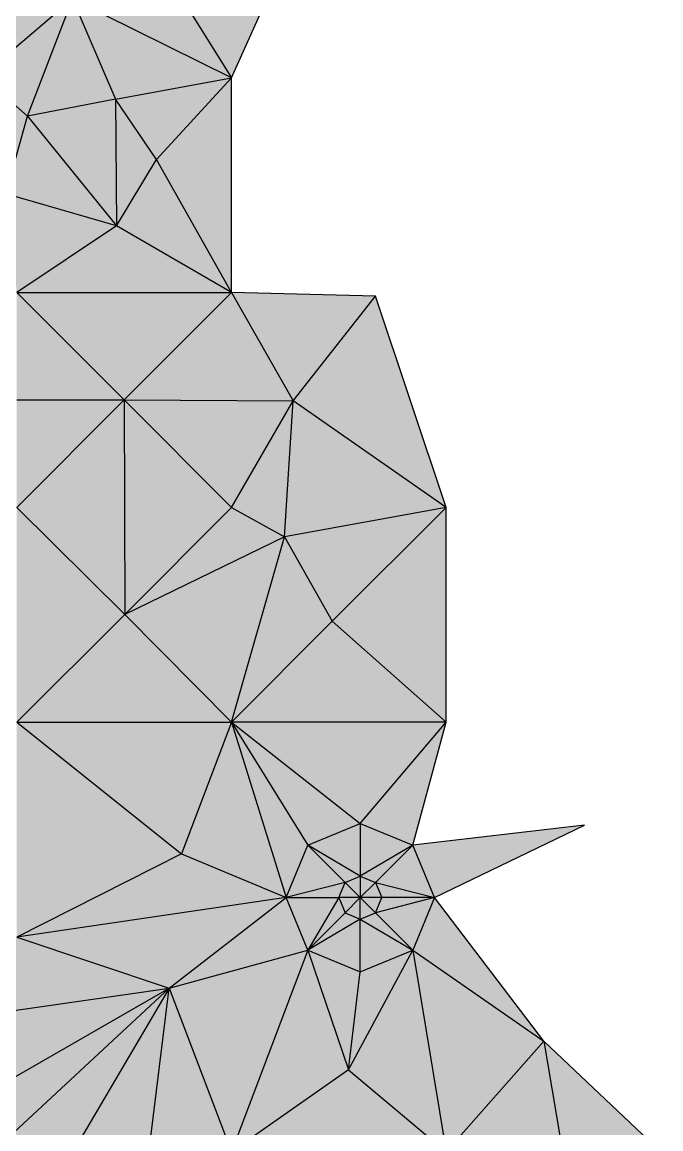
# Model space of a CAD drawing. Header units: inches. Extents: x 0 to 613718, y 0 to 269741.
# Drawn here: x 612976 to 613571, y 268195 to 269225 of the extents above; entities that cross this region are included whole.
import ezdxf

# ---------------------------------------------------------------- set-up
doc = ezdxf.new("R2010")
doc.units = ezdxf.units.IN
doc.header["$MEASUREMENT"] = 0

msp = doc.modelspace()

# ---------------------------------------------------------------- hatches: boundary and pattern name
for points in [[(613171.1, 269173.3), (613073.2, 269329.7), (613023.1, 269246.6), (613171.1, 269173.3)], [(613171.1, 269173.3), (613073.2, 269329.7), (613023.1, 269246.6), (613171.1, 269173.3)], [(613209.9, 269259.7), (613073.2, 269329.7), (613171.1, 269173.3), (613209.9, 269259.7)], [(613209.9, 269259.7), (613073.2, 269329.7), (613171.1, 269173.3), (613209.9, 269259.7)], [(613023.1, 269246.6), (612924.1, 269241.7), (612938.5, 269174.7), (613023.1, 269246.6)], [(613023.1, 269246.6), (612924.1, 269241.7), (612938.5, 269174.7), (613023.1, 269246.6)], [(613023.1, 269246.6), (612938.5, 269174.7), (612981.1, 269137.4), (613023.1, 269246.6)], [(613023.1, 269246.6), (612938.5, 269174.7), (612981.1, 269137.4), (613023.1, 269246.6)], [(613063, 269153.4), (613023.1, 269246.6), (612981.1, 269137.4), (613063, 269153.4)], [(613063, 269153.4), (613023.1, 269246.6), (612981.1, 269137.4), (613063, 269153.4)], [(613171.1, 269173.3), (613023.1, 269246.6), (613063, 269153.4), (613171.1, 269173.3)], [(613171.1, 269173.3), (613023.1, 269246.6), (613063, 269153.4), (613171.1, 269173.3)], [(612981.1, 269137.4), (612938.5, 269174.7), (612960.9, 269065.1), (612981.1, 269137.4)], [(612981.1, 269137.4), (612938.5, 269174.7), (612960.9, 269065.1), (612981.1, 269137.4)], [(613171.1, 269173.3), (613063, 269153.4), (613101.3, 269097), (613171.1, 269173.3)], [(613171.1, 269173.3), (613063, 269153.4), (613101.3, 269097), (613171.1, 269173.3)], [(613171.1, 269173.3), (613101.3, 269097), (613171.1, 268973.3), (613171.1, 269173.3)], [(613171.1, 269173.3), (613101.3, 269097), (613171.1, 268973.3), (613171.1, 269173.3)], [(613064.1, 269035.3), (613063, 269153.4), (612981.1, 269137.4), (613064.1, 269035.3)], [(613064.1, 269035.3), (613063, 269153.4), (612981.1, 269137.4), (613064.1, 269035.3)], [(613101.3, 269097), (613063, 269153.4), (613064.1, 269035.3), (613101.3, 269097)], [(613101.3, 269097), (613063, 269153.4), (613064.1, 269035.3), (613101.3, 269097)], [(613064.1, 269035.3), (612981.1, 269137.4), (612960.9, 269065.1), (613064.1, 269035.3)], [(613064.1, 269035.3), (612981.1, 269137.4), (612960.9, 269065.1), (613064.1, 269035.3)], [(613171.1, 268973.3), (613101.3, 269097), (613064.1, 269035.3), (613171.1, 268973.3)], [(613171.1, 268973.3), (613101.3, 269097), (613064.1, 269035.3), (613171.1, 268973.3)], [(613064.1, 269035.3), (612960.9, 269065.1), (612971.1, 268973.3), (613064.1, 269035.3)], [(613064.1, 269035.3), (612960.9, 269065.1), (612971.1, 268973.3), (613064.1, 269035.3)], [(613171.1, 268973.3), (613064.1, 269035.3), (612971.1, 268973.3), (613171.1, 268973.3)], [(613171.1, 268973.3), (613064.1, 269035.3), (612971.1, 268973.3), (613171.1, 268973.3)], [(613171.1, 268973.3), (612971.1, 268973.3), (613071.1, 268873.3), (613171.1, 268973.3)], [(613071.1, 268873.3), (612971.1, 268973.3), (612971.1, 268873.3), (613071.1, 268873.3)], [(613171.1, 268973.3), (612971.1, 268973.3), (613071.1, 268873.3), (613171.1, 268973.3)], [(613071.1, 268873.3), (612971.1, 268973.3), (612971.1, 268873.3), (613071.1, 268873.3)], [(613228.7, 268872.6), (613171.1, 268973.3), (613071.1, 268873.3), (613228.7, 268872.6)], [(613228.7, 268872.6), (613171.1, 268973.3), (613071.1, 268873.3), (613228.7, 268872.6)], [(613305.3, 268969.8), (613171.1, 268973.3), (613228.7, 268872.6), (613305.3, 268969.8)], [(613305.3, 268969.8), (613171.1, 268973.3), (613228.7, 268872.6), (613305.3, 268969.8)], [(613371.1, 268773.3), (613305.3, 268969.8), (613228.7, 268872.6), (613371.1, 268773.3)], [(613371.1, 268773.3), (613305.3, 268969.8), (613228.7, 268872.6), (613371.1, 268773.3)], [(613071.7, 268673.5), (613071.1, 268873.3), (612971.1, 268773.3), (613071.7, 268673.5)], [(613071.1, 268873.3), (612971.1, 268873.3), (612971.1, 268773.3), (613071.1, 268873.3)], [(613071.7, 268673.5), (613071.1, 268873.3), (612971.1, 268773.3), (613071.7, 268673.5)], [(613071.1, 268873.3), (612971.1, 268873.3), (612971.1, 268773.3), (613071.1, 268873.3)], [(613228.7, 268872.6), (613071.1, 268873.3), (613171.1, 268773.3), (613228.7, 268872.6)], [(613171.1, 268773.3), (613071.1, 268873.3), (613071.7, 268673.5), (613171.1, 268773.3)], [(613228.7, 268872.6), (613071.1, 268873.3), (613171.1, 268773.3), (613228.7, 268872.6)], [(613171.1, 268773.3), (613071.1, 268873.3), (613071.7, 268673.5), (613171.1, 268773.3)], [(613228.7, 268872.6), (613171.1, 268773.3), (613220.6, 268745.9), (613228.7, 268872.6)], [(613228.7, 268872.6), (613171.1, 268773.3), (613220.6, 268745.9), (613228.7, 268872.6)], [(613371.1, 268773.3), (613228.7, 268872.6), (613220.6, 268745.9), (613371.1, 268773.3)], [(613371.1, 268773.3), (613228.7, 268872.6), (613220.6, 268745.9), (613371.1, 268773.3)], [(613071.7, 268673.5), (612971.1, 268773.3), (612971.1, 268573.3), (613071.7, 268673.5)], [(613071.7, 268673.5), (612971.1, 268773.3), (612971.1, 268573.3), (613071.7, 268673.5)], [(613220.6, 268745.9), (613171.1, 268773.3), (613071.7, 268673.5), (613220.6, 268745.9)], [(613220.6, 268745.9), (613171.1, 268773.3), (613071.7, 268673.5), (613220.6, 268745.9)], [(613371.1, 268773.3), (613220.6, 268745.9), (613264.9, 268667.4), (613371.1, 268773.3)], [(613371.1, 268773.3), (613220.6, 268745.9), (613264.9, 268667.4), (613371.1, 268773.3)], [(613371.1, 268773.3), (613264.9, 268667.4), (613371.1, 268573.3), (613371.1, 268773.3)], [(613371.1, 268773.3), (613264.9, 268667.4), (613371.1, 268573.3), (613371.1, 268773.3)], [(613220.6, 268745.9), (613071.7, 268673.5), (613171.1, 268573.3), (613220.6, 268745.9)], [(613220.6, 268745.9), (613071.7, 268673.5), (613171.1, 268573.3), (613220.6, 268745.9)], [(613264.9, 268667.4), (613220.6, 268745.9), (613171.1, 268573.3), (613264.9, 268667.4)], [(613264.9, 268667.4), (613220.6, 268745.9), (613171.1, 268573.3), (613264.9, 268667.4)], [(613171.1, 268573.3), (613071.7, 268673.5), (612971.1, 268573.3), (613171.1, 268573.3)], [(613171.1, 268573.3), (613071.7, 268673.5), (612971.1, 268573.3), (613171.1, 268573.3)], [(613371.1, 268573.3), (613264.9, 268667.4), (613171.1, 268573.3), (613371.1, 268573.3)], [(613371.1, 268573.3), (613264.9, 268667.4), (613171.1, 268573.3), (613371.1, 268573.3)], [(613171.1, 268573.3), (612971.1, 268573.3), (613124.4, 268450.8), (613171.1, 268573.3)], [(613124.4, 268450.8), (612971.1, 268573.3), (612971.1, 268373.3), (613124.4, 268450.8)], [(613171.1, 268573.3), (612971.1, 268573.3), (613124.4, 268450.8), (613171.1, 268573.3)], [(613124.4, 268450.8), (612971.1, 268573.3), (612971.1, 268373.3), (613124.4, 268450.8)], [(613221.9, 268410), (613171.1, 268573.3), (613124.4, 268450.8), (613221.9, 268410)], [(613221.9, 268410), (613171.1, 268573.3), (613124.4, 268450.8), (613221.9, 268410)], [(613371.1, 268573.3), (613171.1, 268573.3), (613291, 268479.1), (613371.1, 268573.3)], [(613291, 268479.1), (613171.1, 268573.3), (613242.1, 268458.9), (613291, 268479.1)], [(613242.1, 268458.9), (613171.1, 268573.3), (613221.9, 268410), (613242.1, 268458.9)], [(613371.1, 268573.3), (613171.1, 268573.3), (613291, 268479.1), (613371.1, 268573.3)], [(613291, 268479.1), (613171.1, 268573.3), (613242.1, 268458.9), (613291, 268479.1)], [(613242.1, 268458.9), (613171.1, 268573.3), (613221.9, 268410), (613242.1, 268458.9)], [(613371.1, 268573.3), (613291, 268479.1), (613339.9, 268458.9), (613371.1, 268573.3)], [(613371.1, 268573.3), (613291, 268479.1), (613339.9, 268458.9), (613371.1, 268573.3)], [(613291, 268479.1), (613242.1, 268458.9), (613291, 268430), (613291, 268479.1)], [(613291, 268479.1), (613242.1, 268458.9), (613291, 268430), (613291, 268479.1)], [(613339.9, 268458.9), (613291, 268479.1), (613291, 268430), (613339.9, 268458.9)], [(613339.9, 268458.9), (613291, 268479.1), (613291, 268430), (613339.9, 268458.9)], [(613500, 268477.4), (613339.9, 268458.9), (613360.1, 268410), (613500, 268477.4)], [(613500, 268477.4), (613339.9, 268458.9), (613360.1, 268410), (613500, 268477.4)], [(613276.9, 268424.1), (613242.1, 268458.9), (613221.9, 268410), (613276.9, 268424.1)], [(613276.9, 268424.1), (613242.1, 268458.9), (613221.9, 268410), (613276.9, 268424.1)], [(613291, 268430), (613242.1, 268458.9), (613276.9, 268424.1), (613291, 268430)], [(613291, 268430), (613242.1, 268458.9), (613276.9, 268424.1), (613291, 268430)], [(613339.9, 268458.9), (613291, 268430), (613305.1, 268424.1), (613339.9, 268458.9)], [(613339.9, 268458.9), (613291, 268430), (613305.1, 268424.1), (613339.9, 268458.9)], [(613360.1, 268410), (613339.9, 268458.9), (613305.1, 268424.1), (613360.1, 268410)], [(613360.1, 268410), (613339.9, 268458.9), (613305.1, 268424.1), (613360.1, 268410)], [(613221.9, 268410), (613124.4, 268450.8), (612971.1, 268373.3), (613221.9, 268410)], [(613221.9, 268410), (613124.4, 268450.8), (612971.1, 268373.3), (613221.9, 268410)], [(613276.9, 268424.1), (613221.9, 268410), (613271, 268410), (613276.9, 268424.1)], [(613276.9, 268424.1), (613221.9, 268410), (613271, 268410), (613276.9, 268424.1)], [(613291, 268410), (613276.9, 268424.1), (613271, 268410), (613291, 268410)], [(613291, 268410), (613276.9, 268424.1), (613271, 268410), (613291, 268410)], [(613291, 268430), (613276.9, 268424.1), (613291, 268410), (613291, 268430)], [(613291, 268430), (613276.9, 268424.1), (613291, 268410), (613291, 268430)], [(613305.1, 268424.1), (613291, 268430), (613291, 268410), (613305.1, 268424.1)], [(613305.1, 268424.1), (613291, 268430), (613291, 268410), (613305.1, 268424.1)], [(613311, 268410), (613305.1, 268424.1), (613291, 268410), (613311, 268410)], [(613311, 268410), (613305.1, 268424.1), (613291, 268410), (613311, 268410)], [(613360.1, 268410), (613305.1, 268424.1), (613311, 268410), (613360.1, 268410)], [(613360.1, 268410), (613305.1, 268424.1), (613311, 268410), (613360.1, 268410)], [(613221.9, 268410), (612971.1, 268373.3), (613113, 268325.6), (613221.9, 268410)], [(613221.9, 268410), (612971.1, 268373.3), (613113, 268325.6), (613221.9, 268410)], [(613242.1, 268361.1), (613221.9, 268410), (613113, 268325.6), (613242.1, 268361.1)], [(613242.1, 268361.1), (613221.9, 268410), (613113, 268325.6), (613242.1, 268361.1)], [(613271, 268410), (613221.9, 268410), (613242.1, 268361.1), (613271, 268410)], [(613271, 268410), (613221.9, 268410), (613242.1, 268361.1), (613271, 268410)], [(613276.9, 268395.9), (613271, 268410), (613242.1, 268361.1), (613276.9, 268395.9)], [(613276.9, 268395.9), (613271, 268410), (613242.1, 268361.1), (613276.9, 268395.9)], [(613291, 268410), (613271, 268410), (613276.9, 268395.9), (613291, 268410)], [(613291, 268410), (613271, 268410), (613276.9, 268395.9), (613291, 268410)], [(613291, 268410), (613276.9, 268395.9), (613291, 268390), (613291, 268410)], [(613291, 268410), (613276.9, 268395.9), (613291, 268390), (613291, 268410)], [(613311, 268410), (613291, 268410), (613305.1, 268395.9), (613311, 268410)], [(613305.1, 268395.9), (613291, 268410), (613291, 268390), (613305.1, 268395.9)], [(613311, 268410), (613291, 268410), (613305.1, 268395.9), (613311, 268410)], [(613305.1, 268395.9), (613291, 268410), (613291, 268390), (613305.1, 268395.9)], [(613360.1, 268410), (613305.1, 268395.9), (613339.9, 268361.1), (613360.1, 268410)], [(613360.1, 268410), (613311, 268410), (613305.1, 268395.9), (613360.1, 268410)], [(613360.1, 268410), (613305.1, 268395.9), (613339.9, 268361.1), (613360.1, 268410)], [(613360.1, 268410), (613311, 268410), (613305.1, 268395.9), (613360.1, 268410)], [(613462.1, 268276.3), (613360.1, 268410), (613339.9, 268361.1), (613462.1, 268276.3)], [(613462.1, 268276.3), (613360.1, 268410), (613339.9, 268361.1), (613462.1, 268276.3)], [(613291, 268390), (613276.9, 268395.9), (613242.1, 268361.1), (613291, 268390)], [(613291, 268390), (613276.9, 268395.9), (613242.1, 268361.1), (613291, 268390)], [(613339.9, 268361.1), (613305.1, 268395.9), (613291, 268390), (613339.9, 268361.1)], [(613339.9, 268361.1), (613305.1, 268395.9), (613291, 268390), (613339.9, 268361.1)], [(613291, 268390), (613242.1, 268361.1), (613291, 268340.9), (613291, 268390)], [(613291, 268390), (613242.1, 268361.1), (613291, 268340.9), (613291, 268390)], [(613339.9, 268361.1), (613291, 268390), (613291, 268340.9), (613339.9, 268361.1)], [(613339.9, 268361.1), (613291, 268390), (613291, 268340.9), (613339.9, 268361.1)], [(613113, 268325.6), (612971.1, 268373.3), (612871.1, 268291), (613113, 268325.6)], [(613113, 268325.6), (612971.1, 268373.3), (612871.1, 268291), (613113, 268325.6)], [(613242.1, 268361.1), (613113, 268325.6), (613171.1, 268173.3), (613242.1, 268361.1)], [(613242.1, 268361.1), (613113, 268325.6), (613171.1, 268173.3), (613242.1, 268361.1)], [(613280, 268249.7), (613242.1, 268361.1), (613171.1, 268173.3), (613280, 268249.7)], [(613280, 268249.7), (613242.1, 268361.1), (613171.1, 268173.3), (613280, 268249.7)], [(613291, 268340.9), (613242.1, 268361.1), (613280, 268249.7), (613291, 268340.9)], [(613291, 268340.9), (613242.1, 268361.1), (613280, 268249.7), (613291, 268340.9)], [(613339.9, 268361.1), (613291, 268340.9), (613280, 268249.7), (613339.9, 268361.1)], [(613371.1, 268173.3), (613339.9, 268361.1), (613280, 268249.7), (613371.1, 268173.3)], [(613339.9, 268361.1), (613291, 268340.9), (613280, 268249.7), (613339.9, 268361.1)], [(613371.1, 268173.3), (613339.9, 268361.1), (613280, 268249.7), (613371.1, 268173.3)], [(613462.1, 268276.3), (613339.9, 268361.1), (613371.1, 268173.3), (613462.1, 268276.3)], [(613462.1, 268276.3), (613339.9, 268361.1), (613371.1, 268173.3), (613462.1, 268276.3)], [(613113, 268325.6), (612871.1, 268291), (612921.9, 268215.9), (613113, 268325.6)], [(613113, 268325.6), (612871.1, 268291), (612921.9, 268215.9), (613113, 268325.6)], [(613113, 268325.6), (612921.9, 268215.9), (612942.1, 268167), (613113, 268325.6)], [(613113, 268325.6), (612921.9, 268215.9), (612942.1, 268167), (613113, 268325.6)], [(613113, 268325.6), (612942.1, 268167), (612999.2, 268132.1), (613113, 268325.6)], [(613113, 268325.6), (612942.1, 268167), (612999.2, 268132.1), (613113, 268325.6)], [(613113, 268325.6), (612999.2, 268132.1), (613086.4, 268109.3), (613113, 268325.6)], [(613113, 268325.6), (612999.2, 268132.1), (613086.4, 268109.3), (613113, 268325.6)], [(613171.1, 268173.3), (613113, 268325.6), (613086.4, 268109.3), (613171.1, 268173.3)], [(613171.1, 268173.3), (613113, 268325.6), (613086.4, 268109.3), (613171.1, 268173.3)], [(613500, 268052.4), (613462.1, 268276.3), (613371.1, 268173.3), (613500, 268052.4)], [(613500, 268052.4), (613462.1, 268276.3), (613371.1, 268173.3), (613500, 268052.4)], [(613571.1, 268173.3), (613462.1, 268276.3), (613500, 268052.4), (613571.1, 268173.3)], [(613571.1, 268173.3), (613462.1, 268276.3), (613500, 268052.4), (613571.1, 268173.3)], [(613371.1, 268173.3), (613280, 268249.7), (613171.1, 268173.3), (613371.1, 268173.3)], [(613371.1, 268173.3), (613280, 268249.7), (613171.1, 268173.3), (613371.1, 268173.3)]]:
    msp.add_hatch(color=256).paths.add_polyline_path(points, flags=0)

# ---------------------------------------------------------------- linework, layer by layer
for points in [[(613073.2, 269329.7, 250.5), (613171.1, 269173.3, 250.7)], [(613073.2, 269329.7, 250.5), (613171.1, 269173.3, 250.7)], [(613171.1, 269173.3, 250.7), (613209.9, 269259.7, 250.9)], [(613171.1, 269173.3, 250.7), (613209.9, 269259.7, 250.9)], [(613023.1, 269246.6, 250.3), (612938.5, 269174.7, 250)], [(613023.1, 269246.6, 250.3), (612938.5, 269174.7, 250)], [(612981.1, 269137.4, 250.2), (613023.1, 269246.6, 250.3)], [(612981.1, 269137.4, 250.2), (613023.1, 269246.6, 250.3)], [(613171.1, 269173.3, 250.7), (613023.1, 269246.6, 250.3)], [(613023.1, 269246.6, 250.3), (613063, 269153.4, 250.4)], [(613171.1, 269173.3, 250.7), (613023.1, 269246.6, 250.3)], [(613023.1, 269246.6, 250.3), (613063, 269153.4, 250.4)], [(612938.5, 269174.7, 250), (612981.1, 269137.4, 250.2)], [(612938.5, 269174.7, 250), (612981.1, 269137.4, 250.2)], [(613063, 269153.4, 250.4), (613171.1, 269173.3, 250.7)], [(613063, 269153.4, 250.4), (613171.1, 269173.3, 250.7)], [(613171.1, 269173.3, 250.7), (613101.3, 269097, 250.5)], [(613171.1, 269173.3, 250.7), (613101.3, 269097, 250.5)], [(613171.1, 268973.3, 250.6), (613171.1, 269173.3, 250.7)], [(613171.1, 268973.3, 250.6), (613171.1, 269173.3, 250.7)], [(613063, 269153.4, 250.4), (612981.1, 269137.4, 250.2)], [(613063, 269153.4, 250.4), (612981.1, 269137.4, 250.2)], [(613063, 269153.4, 250.4), (613064.1, 269035.3, 250.3)], [(613101.3, 269097, 250.5), (613063, 269153.4, 250.4)], [(613063, 269153.4, 250.4), (613064.1, 269035.3, 250.3)], [(613101.3, 269097, 250.5), (613063, 269153.4, 250.4)], [(612960.9, 269065.1, 250.1), (612981.1, 269137.4, 250.2)], [(612960.9, 269065.1, 250.1), (612981.1, 269137.4, 250.2)], [(612981.1, 269137.4, 250.2), (613064.1, 269035.3, 250.3)], [(612981.1, 269137.4, 250.2), (613064.1, 269035.3, 250.3)], [(613064.1, 269035.3, 250.3), (613101.3, 269097, 250.5)], [(613064.1, 269035.3, 250.3), (613101.3, 269097, 250.5)], [(613171.1, 268973.3, 250.6), (613101.3, 269097, 250.5)], [(613171.1, 268973.3, 250.6), (613101.3, 269097, 250.5)], [(613064.1, 269035.3, 250.3), (612960.9, 269065.1, 250.1)], [(613064.1, 269035.3, 250.3), (612960.9, 269065.1, 250.1)], [(613064.1, 269035.3, 250.3), (612971.1, 268973.3, 250)], [(613064.1, 269035.3, 250.3), (612971.1, 268973.3, 250)], [(613171.1, 268973.3, 250.6), (613064.1, 269035.3, 250.3)], [(613171.1, 268973.3, 250.6), (613064.1, 269035.3, 250.3)], [(612971.1, 268973.3, 250), (613171.1, 268973.3, 250.6)], [(612971.1, 268973.3, 250), (613071.1, 268873.3, 250.2)], [(612971.1, 268973.3, 250), (613171.1, 268973.3, 250.6)], [(612971.1, 268973.3, 250), (613071.1, 268873.3, 250.2)], [(613171.1, 268973.3, 250.6), (613071.1, 268873.3, 250.2)], [(613171.1, 268973.3, 250.6), (613071.1, 268873.3, 250.2)], [(613305.3, 268969.8, 250.9), (613171.1, 268973.3, 250.6)], [(613171.1, 268973.3, 250.6), (613228.7, 268872.6, 250.6)], [(613305.3, 268969.8, 250.9), (613171.1, 268973.3, 250.6)], [(613171.1, 268973.3, 250.6), (613228.7, 268872.6, 250.6)], [(613228.7, 268872.6, 250.6), (613305.3, 268969.8, 250.9)], [(613228.7, 268872.6, 250.6), (613305.3, 268969.8, 250.9)], [(613371.1, 268773.3, 251), (613305.3, 268969.8, 250.9)], [(613371.1, 268773.3, 251), (613305.3, 268969.8, 250.9)], [(613071.1, 268873.3, 250.2), (612971.1, 268773.3, 249.7)], [(612971.1, 268873.3, 249.9), (613071.1, 268873.3, 250.2)], [(613071.1, 268873.3, 250.2), (612971.1, 268773.3, 249.7)], [(612971.1, 268873.3, 249.9), (613071.1, 268873.3, 250.2)], [(613071.1, 268873.3, 250.2), (613228.7, 268872.6, 250.6)], [(613071.1, 268873.3, 250.2), (613171.1, 268773.3, 250.3)], [(613071.1, 268873.3, 250.2), (613071.7, 268673.5, 249.9)], [(613071.1, 268873.3, 250.2), (613228.7, 268872.6, 250.6)], [(613071.1, 268873.3, 250.2), (613171.1, 268773.3, 250.3)], [(613071.1, 268873.3, 250.2), (613071.7, 268673.5, 249.9)], [(613171.1, 268773.3, 250.3), (613228.7, 268872.6, 250.6)], [(613171.1, 268773.3, 250.3), (613228.7, 268872.6, 250.6)], [(613220.6, 268745.9, 250.5), (613228.7, 268872.6, 250.6)], [(613220.6, 268745.9, 250.5), (613228.7, 268872.6, 250.6)], [(613371.1, 268773.3, 251), (613228.7, 268872.6, 250.6)], [(613371.1, 268773.3, 251), (613228.7, 268872.6, 250.6)], [(613071.7, 268673.5, 249.9), (612971.1, 268773.3, 249.7)], [(613071.7, 268673.5, 249.9), (612971.1, 268773.3, 249.7)], [(613071.7, 268673.5, 249.9), (613171.1, 268773.3, 250.3)], [(613071.7, 268673.5, 249.9), (613171.1, 268773.3, 250.3)], [(613171.1, 268773.3, 250.3), (613220.6, 268745.9, 250.5)], [(613171.1, 268773.3, 250.3), (613220.6, 268745.9, 250.5)], [(613371.1, 268773.3, 251), (613220.6, 268745.9, 250.5)], [(613371.1, 268773.3, 251), (613220.6, 268745.9, 250.5)], [(613371.1, 268773.3, 251), (613264.9, 268667.4, 250.4)], [(613371.1, 268773.3, 251), (613264.9, 268667.4, 250.4)], [(613371.1, 268573.3, 250.7), (613371.1, 268773.3, 251)], [(613371.1, 268573.3, 250.7), (613371.1, 268773.3, 251)], [(613220.6, 268745.9, 250.5), (613071.7, 268673.5, 249.9)], [(613220.6, 268745.9, 250.5), (613071.7, 268673.5, 249.9)], [(613171.1, 268573.3, 250), (613220.6, 268745.9, 250.5)], [(613171.1, 268573.3, 250), (613220.6, 268745.9, 250.5)], [(613220.6, 268745.9, 250.5), (613264.9, 268667.4, 250.4)], [(613220.6, 268745.9, 250.5), (613264.9, 268667.4, 250.4)], [(612971.1, 268573.3, 249.3), (613071.7, 268673.5, 249.9)], [(612971.1, 268573.3, 249.3), (613071.7, 268673.5, 249.9)], [(613171.1, 268573.3, 250), (613071.7, 268673.5, 249.9)], [(613171.1, 268573.3, 250), (613071.7, 268673.5, 249.9)], [(613264.9, 268667.4, 250.4), (613171.1, 268573.3, 250)], [(613264.9, 268667.4, 250.4), (613171.1, 268573.3, 250)], [(613371.1, 268573.3, 250.7), (613264.9, 268667.4, 250.4)], [(613371.1, 268573.3, 250.7), (613264.9, 268667.4, 250.4)], [(612971.1, 268573.3, 249.3), (613171.1, 268573.3, 250)], [(612971.1, 268573.3, 249.3), (613124.4, 268450.8, 249.4)], [(612971.1, 268573.3, 249.3), (613171.1, 268573.3, 250)], [(612971.1, 268573.3, 249.3), (613124.4, 268450.8, 249.4)], [(613171.1, 268573.3, 250), (613124.4, 268450.8, 249.4)], [(613171.1, 268573.3, 250), (613124.4, 268450.8, 249.4)], [(613371.1, 268573.3, 250.7), (613171.1, 268573.3, 250)], [(613171.1, 268573.3, 250), (613291, 268479.1, 250.1)], [(613171.1, 268573.3, 250), (613242.1, 268458.9, 249.9)], [(613171.1, 268573.3, 250), (613221.9, 268410, 249.6)], [(613371.1, 268573.3, 250.7), (613171.1, 268573.3, 250)], [(613171.1, 268573.3, 250), (613291, 268479.1, 250.1)], [(613171.1, 268573.3, 250), (613242.1, 268458.9, 249.9)], [(613171.1, 268573.3, 250), (613221.9, 268410, 249.6)], [(613291, 268479.1, 250.1), (613371.1, 268573.3, 250.7)], [(613291, 268479.1, 250.1), (613371.1, 268573.3, 250.7)], [(613339.9, 268458.9, 250.2), (613371.1, 268573.3, 250.7)], [(613339.9, 268458.9, 250.2), (613371.1, 268573.3, 250.7)], [(613242.1, 268458.9, 249.9), (613291, 268479.1, 250.1)], [(613242.1, 268458.9, 249.9), (613291, 268479.1, 250.1)], [(613291, 268479.1, 250.1), (613339.9, 268458.9, 250.2)], [(613291, 268479.1, 250.1), (613291, 268430, 249.9)], [(613291, 268479.1, 250.1), (613339.9, 268458.9, 250.2)], [(613291, 268479.1, 250.1), (613291, 268430, 249.9)], [(613500, 268477.4, 250.9), (613339.9, 268458.9, 250.2)], [(613500, 268477.4, 250.9), (613339.9, 268458.9, 250.2)], [(613360.1, 268410, 250.2), (613500, 268477.4, 250.9)], [(613360.1, 268410, 250.2), (613500, 268477.4, 250.9)], [(613221.9, 268410, 249.6), (613242.1, 268458.9, 249.9)], [(613221.9, 268410, 249.6), (613242.1, 268458.9, 249.9)], [(613242.1, 268458.9, 249.9), (613276.9, 268424.1, 249.8)], [(613291, 268430, 249.9), (613242.1, 268458.9, 249.9)], [(613242.1, 268458.9, 249.9), (613276.9, 268424.1, 249.8)], [(613291, 268430, 249.9), (613242.1, 268458.9, 249.9)], [(613339.9, 268458.9, 250.2), (613291, 268430, 249.9)], [(613339.9, 268458.9, 250.2), (613291, 268430, 249.9)], [(613339.9, 268458.9, 250.2), (613305.1, 268424.1, 249.9)], [(613339.9, 268458.9, 250.2), (613305.1, 268424.1, 249.9)], [(613360.1, 268410, 250.2), (613339.9, 268458.9, 250.2)], [(613360.1, 268410, 250.2), (613339.9, 268458.9, 250.2)], [(613124.4, 268450.8, 249.4), (612971.1, 268373.3, 248.5)], [(613124.4, 268450.8, 249.4), (612971.1, 268373.3, 248.5)], [(613124.4, 268450.8, 249.4), (613221.9, 268410, 249.6)], [(613124.4, 268450.8, 249.4), (613221.9, 268410, 249.6)], [(613276.9, 268424.1, 249.8), (613221.9, 268410, 249.6)], [(613276.9, 268424.1, 249.8), (613221.9, 268410, 249.6)], [(613271, 268410, 249.8), (613276.9, 268424.1, 249.8)], [(613271, 268410, 249.8), (613276.9, 268424.1, 249.8)], [(613276.9, 268424.1, 249.8), (613291, 268430, 249.9)], [(613276.9, 268424.1, 249.8), (613291, 268430, 249.9)], [(613276.9, 268424.1, 249.8), (613291, 268410, 249.8)], [(613276.9, 268424.1, 249.8), (613291, 268410, 249.8)], [(613291, 268430, 249.9), (613305.1, 268424.1, 249.9)], [(613291, 268430, 249.9), (613291, 268410, 249.8)], [(613291, 268430, 249.9), (613305.1, 268424.1, 249.9)], [(613291, 268430, 249.9), (613291, 268410, 249.8)], [(613305.1, 268424.1, 249.9), (613291, 268410, 249.8)], [(613305.1, 268424.1, 249.9), (613291, 268410, 249.8)], [(613305.1, 268424.1, 249.9), (613360.1, 268410, 250.2)], [(613305.1, 268424.1, 249.9), (613311, 268410, 249.9)], [(613305.1, 268424.1, 249.9), (613360.1, 268410, 250.2)], [(613305.1, 268424.1, 249.9), (613311, 268410, 249.9)], [(613221.9, 268410, 249.6), (612971.1, 268373.3, 248.5)], [(613221.9, 268410, 249.6), (612971.1, 268373.3, 248.5)], [(613113, 268325.6, 248.8), (613221.9, 268410, 249.6)], [(613113, 268325.6, 248.8), (613221.9, 268410, 249.6)], [(613221.9, 268410, 249.6), (613271, 268410, 249.8)], [(613242.1, 268361.1, 249.5), (613221.9, 268410, 249.6)], [(613221.9, 268410, 249.6), (613271, 268410, 249.8)], [(613242.1, 268361.1, 249.5), (613221.9, 268410, 249.6)], [(613271, 268410, 249.8), (613242.1, 268361.1, 249.5)], [(613271, 268410, 249.8), (613242.1, 268361.1, 249.5)], [(613291, 268410, 249.8), (613271, 268410, 249.8)], [(613271, 268410, 249.8), (613276.9, 268395.9, 249.7)], [(613291, 268410, 249.8), (613271, 268410, 249.8)], [(613271, 268410, 249.8), (613276.9, 268395.9, 249.7)], [(613276.9, 268395.9, 249.7), (613291, 268410, 249.8)], [(613276.9, 268395.9, 249.7), (613291, 268410, 249.8)], [(613311, 268410, 249.9), (613291, 268410, 249.8)], [(613291, 268410, 249.8), (613305.1, 268395.9, 249.8)], [(613291, 268390, 249.8), (613291, 268410, 249.8)], [(613311, 268410, 249.9), (613291, 268410, 249.8)], [(613291, 268410, 249.8), (613305.1, 268395.9, 249.8)], [(613291, 268390, 249.8), (613291, 268410, 249.8)], [(613305.1, 268395.9, 249.8), (613311, 268410, 249.9)], [(613360.1, 268410, 250.2), (613305.1, 268395.9, 249.8)], [(613305.1, 268395.9, 249.8), (613311, 268410, 249.9)], [(613360.1, 268410, 250.2), (613305.1, 268395.9, 249.8)], [(613360.1, 268410, 250.2), (613311, 268410, 249.9)], [(613360.1, 268410, 250.2), (613311, 268410, 249.9)], [(613360.1, 268410, 250.2), (613339.9, 268361.1, 249.9)], [(613360.1, 268410, 250.2), (613339.9, 268361.1, 249.9)], [(613462.1, 268276.3, 250.1), (613360.1, 268410, 250.2)], [(613462.1, 268276.3, 250.1), (613360.1, 268410, 250.2)], [(613276.9, 268395.9, 249.7), (613242.1, 268361.1, 249.5)], [(613276.9, 268395.9, 249.7), (613242.1, 268361.1, 249.5)], [(613276.9, 268395.9, 249.7), (613291, 268390, 249.8)], [(613276.9, 268395.9, 249.7), (613291, 268390, 249.8)], [(613291, 268390, 249.8), (613305.1, 268395.9, 249.8)], [(613291, 268390, 249.8), (613305.1, 268395.9, 249.8)], [(613339.9, 268361.1, 249.9), (613305.1, 268395.9, 249.8)], [(613339.9, 268361.1, 249.9), (613305.1, 268395.9, 249.8)], [(613291, 268390, 249.8), (613242.1, 268361.1, 249.5)], [(613291, 268390, 249.8), (613242.1, 268361.1, 249.5)], [(613291, 268340.9, 249.6), (613291, 268390, 249.8)], [(613291, 268390, 249.8), (613339.9, 268361.1, 249.9)], [(613291, 268340.9, 249.6), (613291, 268390, 249.8)], [(613291, 268390, 249.8), (613339.9, 268361.1, 249.9)], [(612971.1, 268373.3, 248.5), (613113, 268325.6, 248.8)], [(612971.1, 268373.3, 248.5), (613113, 268325.6, 248.8)], [(613113, 268325.6, 248.8), (613242.1, 268361.1, 249.5)], [(613113, 268325.6, 248.8), (613242.1, 268361.1, 249.5)], [(613242.1, 268361.1, 249.5), (613171.1, 268173.3, 248.2)], [(613242.1, 268361.1, 249.5), (613171.1, 268173.3, 248.2)], [(613242.1, 268361.1, 249.5), (613291, 268340.9, 249.6)], [(613242.1, 268361.1, 249.5), (613280, 268249.7, 249.2)], [(613242.1, 268361.1, 249.5), (613291, 268340.9, 249.6)], [(613242.1, 268361.1, 249.5), (613280, 268249.7, 249.2)], [(613280, 268249.7, 249.2), (613339.9, 268361.1, 249.9)], [(613280, 268249.7, 249.2), (613339.9, 268361.1, 249.9)], [(613291, 268340.9, 249.6), (613339.9, 268361.1, 249.9)], [(613291, 268340.9, 249.6), (613339.9, 268361.1, 249.9)], [(613339.9, 268361.1, 249.9), (613462.1, 268276.3, 250.1)], [(613339.9, 268361.1, 249.9), (613371.1, 268173.3, 249.2)], [(613339.9, 268361.1, 249.9), (613462.1, 268276.3, 250.1)], [(613339.9, 268361.1, 249.9), (613371.1, 268173.3, 249.2)], [(613280, 268249.7, 249.2), (613291, 268340.9, 249.6)], [(613280, 268249.7, 249.2), (613291, 268340.9, 249.6)], [(612871.1, 268291, 247.8), (613113, 268325.6, 248.8)], [(612871.1, 268291, 247.8), (613113, 268325.6, 248.8)], [(612921.9, 268215.9, 247.5), (613113, 268325.6, 248.8)], [(612921.9, 268215.9, 247.5), (613113, 268325.6, 248.8)], [(613113, 268325.6, 248.8), (612942.1, 268167, 247.4)], [(613113, 268325.6, 248.8), (612942.1, 268167, 247.4)], [(613113, 268325.6, 248.8), (612999.2, 268132.1, 247.4)], [(613113, 268325.6, 248.8), (612999.2, 268132.1, 247.4)], [(613086.4, 268109.3, 247.5), (613113, 268325.6, 248.8)], [(613086.4, 268109.3, 247.5), (613113, 268325.6, 248.8)], [(613113, 268325.6, 248.8), (613171.1, 268173.3, 248.2)], [(613113, 268325.6, 248.8), (613171.1, 268173.3, 248.2)], [(613371.1, 268173.3, 249.2), (613462.1, 268276.3, 250.1)], [(613371.1, 268173.3, 249.2), (613462.1, 268276.3, 250.1)], [(613571.1, 268173.3, 250), (613462.1, 268276.3, 250.1)], [(613462.1, 268276.3, 250.1), (613500, 268052.4, 248.9)], [(613571.1, 268173.3, 250), (613462.1, 268276.3, 250.1)], [(613462.1, 268276.3, 250.1), (613500, 268052.4, 248.9)], [(613280, 268249.7, 249.2), (613171.1, 268173.3, 248.2)], [(613280, 268249.7, 249.2), (613171.1, 268173.3, 248.2)], [(613280, 268249.7, 249.2), (613371.1, 268173.3, 249.2)], [(613280, 268249.7, 249.2), (613371.1, 268173.3, 249.2)]]:
    msp.add_polyline3d(points)

doc.saveas('drawing.dxf')
